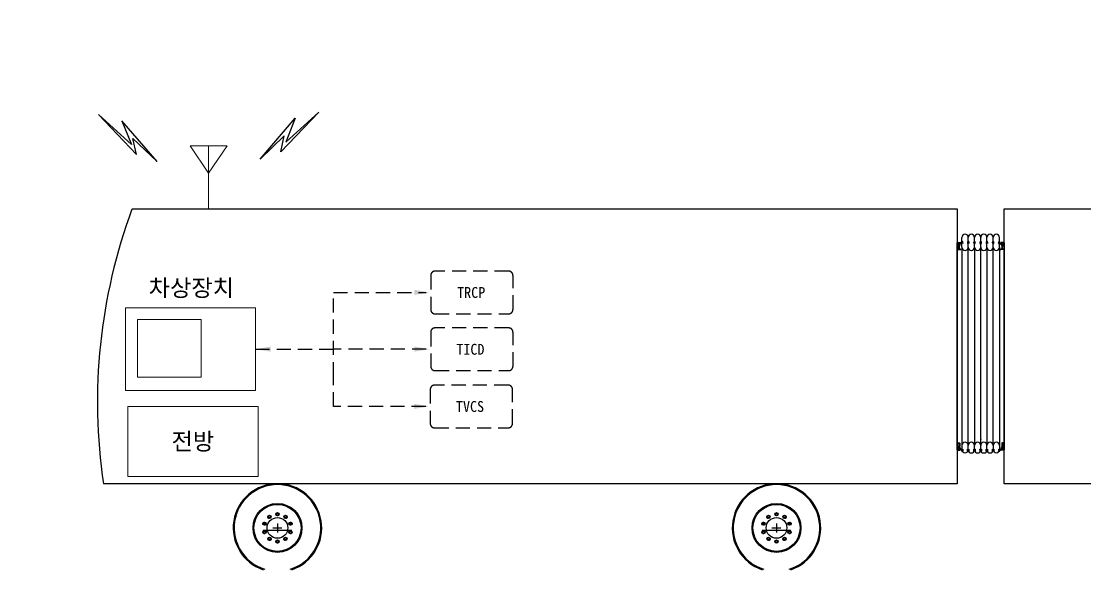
# Model space of a CAD drawing. Header units: millimetres. Extents: x 6936 to 151718, y -102387 to -11312.
# Drawn here: x 48929 to 86482, y -102387 to -82997 of the extents above; entities that cross this region are included whole.
import ezdxf
from ezdxf.enums import TextEntityAlignment as Align

# ---------------------------------------------------------------- set-up
doc = ezdxf.new("R2010")
doc.units = ezdxf.units.MM
doc.linetypes.add('DASHED', pattern=[0.75, 0.5, -0.25])
for name, color, linetype in [('TN-LINE', 7, 'Continuous'), ('TN-SYMB', 5, 'Continuous'), ('TN-TEXT', 3, 'Continuous')]:
    doc.layers.add(name, color=color, linetype=linetype)
doc.layers.add('TN-LINE1', color=1, linetype='Continuous', lineweight=9)
doc.styles.add('STYLE1', font='GulimChe.ttf')

msp = doc.modelspace()

# ---------------------------------------------------------------- hatches: boundary and pattern name
at = {"layer": 'TN-SYMB'}
h = msp.add_hatch(dxfattribs=at)
h.set_pattern_fill('ANSI31', color=256, scale=1.662483, angle=-90, style=0)
h.set_pattern_definition([(45, (80472.6714, -94885.8875), (3.732382, -3.732382), [])])
h.paths.add_polyline_path([(82021, -90839), (82021, -90836, -0.414214), (82022, -90834), (82029, -90834, -0.414214), (82031, -90836), (82031, -90849, 0.317837), (82024, -90859), (82024, -90860, 0.113237), (82026, -90867, -0.113299), (82029, -90882), (82001, -90882, 0.414214), (81991, -90872), (81991, -90846, -0.210018), (81992, -90844), (82003, -90834), (82008, -90834), (82003, -90838, 0.683709), (82003, -90840), (82020, -90840, 0.414214)])
h.paths.add_polyline_path([(82016, -90866), (82016, -90856, 1), (82006, -90856), (82006, -90866, 1)], flags=16)
h.paths.add_polyline_path([(82031, -90882), (82031, -90927, -0.414214), (82029, -90929), (82022, -90929, -0.414214), (82021, -90927), (82021, -90924, 0.414214), (82020, -90923), (82003, -90923, 0.683926), (82003, -90925), (82008, -90930), (82003, -90930), (81992, -90920, -0.210173), (81991, -90917), (81991, -90892, 0.414214), (82001, -90882)])
h.paths.add_polyline_path([(82006, -90898), (82006, -90908, 1), (82016, -90908), (82016, -90898, 1)], flags=16)
h.paths.add_polyline_path([(82031, -90849), (82031, -90882), (82029, -90882, 0.113299), (82026, -90867, -0.113237), (82024, -90860), (82024, -90859, -0.317837)])
h.paths.add_polyline_path([(82009, -90833), (82008, -90834), (82003, -90834), (82006, -90831, -0.971698)])
h = msp.add_hatch(dxfattribs=at)
h.set_pattern_fill('ANSI31', color=256, scale=1.662483, angle=-90, style=0)
h.set_pattern_definition([(135, (85144.945, -94885.8875), (-3.732382, -3.732382), [])])
h.paths.add_polyline_path([(83597, -90839), (83597, -90836, 0.414214), (83595, -90834), (83589, -90834, 0.414214), (83587, -90836), (83587, -90849, -0.317837), (83594, -90859), (83594, -90860, -0.113237), (83592, -90867, 0.113299), (83589, -90882), (83617, -90882, -0.414214), (83627, -90872), (83627, -90846, 0.210018), (83626, -90844), (83614, -90834), (83609, -90834), (83615, -90838, -0.683709), (83614, -90840), (83598, -90840, -0.414214)])
h.paths.add_polyline_path([(83602, -90866), (83602, -90856, -1), (83612, -90856), (83612, -90866, -1)], flags=16)
h.paths.add_polyline_path([(83587, -90882), (83587, -90927, 0.414214), (83589, -90929), (83595, -90929, 0.414214), (83597, -90927), (83597, -90924, -0.414214), (83598, -90923), (83614, -90923, -0.683926), (83615, -90925), (83609, -90930), (83614, -90930), (83626, -90920, 0.210173), (83627, -90917), (83627, -90892, -0.414214), (83617, -90882)])
h.paths.add_polyline_path([(83612, -90898), (83612, -90908, -1), (83602, -90908), (83602, -90898, -1)], flags=16)
h.paths.add_polyline_path([(83587, -90849), (83587, -90882), (83589, -90882, -0.113299), (83592, -90867, 0.113237), (83594, -90860), (83594, -90859, 0.317837)])
h.paths.add_polyline_path([(83609, -90833), (83609, -90834), (83614, -90834), (83611, -90831, 0.971698)])
h = msp.add_hatch(dxfattribs=at)
h.set_pattern_fill('ANSI31', color=256, scale=1.662483, angle=-90, style=0)
h.set_pattern_definition([(315, (80472.7605, -94092.83), (3.732382, 3.732382), [])])
h.paths.add_polyline_path([(82021, -98140), (82021, -98143, 0.414214), (82023, -98144), (82029, -98144, 0.414214), (82031, -98143), (82031, -98130, -0.317837), (82024, -98120), (82024, -98119, -0.113237), (82026, -98111, 0.113299), (82029, -98097), (82001, -98097, -0.414214), (81991, -98107), (81991, -98132, 0.210018), (81992, -98135), (82003, -98145), (82008, -98145), (82003, -98140, -0.683709), (82004, -98139), (82020, -98139, -0.414214)])
h.paths.add_polyline_path([(82016, -98113), (82016, -98123, -1), (82006, -98123), (82006, -98113, -1)], flags=16)
h.paths.add_polyline_path([(82031, -98097), (82031, -98051, 0.414214), (82029, -98050), (82023, -98050, 0.414214), (82021, -98051), (82021, -98054, -0.414214), (82020, -98055), (82004, -98055, -0.683926), (82003, -98054), (82008, -98049), (82003, -98049), (81992, -98059, 0.210173), (81991, -98062), (81991, -98087, -0.414214), (82001, -98097)])
h.paths.add_polyline_path([(82006, -98081), (82006, -98071, -1), (82016, -98071), (82016, -98081, -1)], flags=16)
h.paths.add_polyline_path([(82031, -98130), (82031, -98097), (82029, -98097, -0.113299), (82026, -98111, 0.113237), (82024, -98119), (82024, -98120, 0.317837)])
h.paths.add_polyline_path([(82009, -98146), (82008, -98145), (82003, -98145), (82006, -98148, 0.971698)])
h = msp.add_hatch(dxfattribs=at)
h.set_pattern_fill('ANSI31', color=256, scale=1.662483, angle=-90, style=0)
h.set_pattern_definition([(225, (85144.945, -94092.83), (-3.732382, 3.732382), [])])
h.paths.add_polyline_path([(83597, -98140), (83597, -98143, -0.414214), (83595, -98144), (83589, -98144, -0.414214), (83587, -98143), (83587, -98130, 0.317837), (83594, -98120), (83594, -98119, 0.113237), (83592, -98111, -0.113299), (83589, -98097), (83617, -98097, 0.414214), (83627, -98107), (83627, -98132, -0.210018), (83626, -98135), (83614, -98145), (83609, -98145), (83615, -98140, 0.683709), (83614, -98139), (83598, -98139, 0.414214)])
h.paths.add_polyline_path([(83602, -98113), (83602, -98123, 1), (83612, -98123), (83612, -98113, 1)], flags=16)
h.paths.add_polyline_path([(83587, -98097), (83587, -98051, -0.414214), (83589, -98050), (83595, -98050, -0.414214), (83597, -98051), (83597, -98054, 0.414214), (83598, -98055), (83614, -98055, 0.683926), (83615, -98054), (83609, -98049), (83614, -98049), (83626, -98059, -0.210173), (83627, -98062), (83627, -98087, 0.414214), (83617, -98097)])
h.paths.add_polyline_path([(83612, -98081), (83612, -98071, 1), (83602, -98071), (83602, -98081, 1)], flags=16)
h.paths.add_polyline_path([(83587, -98130), (83587, -98097), (83589, -98097, 0.113299), (83592, -98111, -0.113237), (83594, -98119), (83594, -98120, -0.317837)])
h.paths.add_polyline_path([(83609, -98146), (83609, -98145), (83614, -98145), (83611, -98148, -0.971698)])

# ---------------------------------------------------------------- linework, layer by layer
at = {"layer": 'TN-LINE', "const_width": 1}
msp.add_lwpolyline([(151686, -90523), (151686, -90523), (151686, -102370), (13954, -102370), (13954, -71225), (151686, -71225)], close=True, dxfattribs=at)
at = {"layer": 'TN-LINE', "linetype": 'DASHED', "ltscale": 1000}
for points in [[(66140, -91831), (63539, -91831, 0.414214), (63386, -91985), (63386, -93185, 0.414214), (63539, -93339), (66140, -93339, 0.414214), (66293, -93185), (66293, -91985, 0.414214)], [(66140, -93839), (63539, -93839, 0.414214), (63386, -93992), (63386, -95193, 0.414214), (63539, -95346), (66140, -95346, 0.414214), (66293, -95193), (66293, -93992, 0.414214)], [(66124, -95861), (63524, -95861, 0.414214), (63370, -96015), (63370, -97215, 0.414214), (63524, -97369), (66124, -97369, 0.414214), (66278, -97215), (66278, -96015, 0.414214)]]:
    msp.add_lwpolyline(points, format="xyb", close=True, dxfattribs=at)
for points in [[(59953, -95544), (59953, -92581), (63229, -92581)], [(57199, -94588), (59953, -94588)], [(63229, -94588), (59953, -94588)], [(63213, -96610), (59953, -96610), (59953, -95544)]]:
    msp.add_lwpolyline(points, dxfattribs=at)
for points in [[(62809, -92671), (63349, -92581), (62809, -92491)], [(57739, -94678), (57199, -94588), (57739, -94498)], [(62809, -94678), (63349, -94588), (62809, -94498)], [(62793, -96700), (63333, -96610), (62793, -96520)]]:
    msp.add_solid(points, dxfattribs=at)
at = {"layer": 'TN-LINE1'}
for p, q in [((55545, -87407), (54895, -87407)), ((54895, -87407), (55545, -88366)), ((55545, -89634), (55545, -87407)), ((55545, -87407), (56194, -87407)), ((56194, -87407), (55545, -88366))]:
    msp.add_line(p, q, dxfattribs=at)
for points in [[(57199, -93126), (52604, -93126), (52604, -96050), (57199, -96050)], [(53035, -93537), (55287, -93537), (55287, -95578), (53035, -95578)], [(57294, -96616), (52694, -96616), (52694, -99086), (57294, -99086)]]:
    msp.add_lwpolyline(points, close=True, dxfattribs=at)
at = {"layer": 'TN-SYMB'}
for p, q in [((52820, -87359), (51654, -86299)), ((51654, -86299), (53000, -87704)), ((59436, -86209), (58090, -87614)), ((58270, -87269), (59436, -86209)), ((53723, -87960), (52484, -86517)), ((52484, -86517), (52820, -87359)), ((57366, -87870), (58606, -86427)), ((58606, -86427), (58270, -87269)), ((58217, -87048), (57366, -87870)), ((58090, -87614), (58217, -87048)), ((53000, -87704), (52872, -87138)), ((52872, -87138), (53723, -87960)), ((83640, -89634), (112779, -89634)), ((83640, -99344), (83640, -89634)), ((81978, -98145), (81978, -90834)), ((81991, -90820), (82081, -90820)), ((81991, -90920), (81991, -90844)), ((81991, -90872), (81991, -90846)), ((81991, -90914), (81991, -90849)), ((81991, -90892), (81991, -90872)), ((81992, -90844), (82006, -90831)), ((82028, -90834), (82001, -90834)), ((82001, -90834), (82077, -90834)), ((82001, -90834), (82081, -90834)), ((82003, -90838), (82009, -90833)), ((82020, -90840), (82003, -90840)), ((82017, -90861), (82005, -90861)), ((82006, -90866), (82006, -90856)), ((82011, -90873), (82011, -90849)), ((82011, -90863), (82011, -90850)), ((82016, -90866), (82016, -90856)), ((82021, -90839), (82021, -90836)), ((82021, -90860), (82021, -90859)), ((82029, -90834), (82022, -90834)), ((82031, -90927), (82031, -90836)), ((82061, -90849), (82031, -90849)), ((82033, -90870), (82033, -90894)), ((82067, -90860), (82043, -90860)), ((82066, -90849), (82052, -90849)), ((82054, -90844), (82054, -90925)), ((82091, -90838), (82073, -90847)), ((82077, -90870), (82077, -90894)), ((82084, -90860), (82084, -90858)), ((82084, -90881), (82084, -90860)), ((82084, -90862), (82087, -90862)), ((82084, -90862), (82087, -90862)), ((82095, -90851), (82086, -90855)), ((82087, -90901), (82087, -90862)), ((82087, -90901), (82087, -90862)), ((82113, -90836), (82098, -90836)), ((82126, -90836), (82100, -90836)), ((82135, -90850), (82100, -90850)), ((82134, -90828), (82134, -90799)), ((82140, -90810), (82140, -90802)), ((82140, -90818), (82145, -90816)), ((82140, -90818), (82145, -90816)), ((82145, -90820), (82140, -90818)), ((82145, -90820), (82140, -90818)), ((82140, -90824), (82145, -90822)), ((82140, -90824), (82145, -90822)), ((82145, -90827), (82140, -90824)), ((82145, -90827), (82140, -90824)), ((82140, -90831), (82145, -90829)), ((82140, -90831), (82145, -90829)), ((82145, -90834), (82140, -90831)), ((82145, -90834), (82140, -90831)), ((82140, -90838), (82145, -90835)), ((82140, -90838), (82145, -90835)), ((82140, -90838), (82140, -90843)), ((82144, -90985), (82144, -90639)), ((82150, -90782), (82156, -90782)), ((82152, -90792), (82150, -90792)), ((82152, -90792), (82154, -90790)), ((82152, -90792), (82154, -90790)), ((82154, -90790), (82155, -90792)), ((82154, -90790), (82155, -90792)), ((82156, -90792), (82155, -90792)), ((82165, -90818), (82170, -90819)), ((82165, -90818), (82170, -90819)), ((82170, -90819), (82165, -90822)), ((82170, -90819), (82165, -90822)), ((82168, -90810), (82166, -90800)), ((82166, -90823), (82171, -90825)), ((82166, -90823), (82171, -90825)), ((82171, -90825), (82166, -90828)), ((82171, -90825), (82166, -90828)), ((82167, -90830), (82171, -90832)), ((82167, -90830), (82171, -90832)), ((82171, -90832), (82167, -90835)), ((82171, -90832), (82167, -90835)), ((82167, -90836), (82172, -90838)), ((82167, -90836), (82172, -90838)), ((82172, -90838), (82174, -90847)), ((82180, -90847), (82173, -90796)), ((82174, -90847), (82174, -90848)), ((82370, -90985), (82370, -90639)), ((82589, -90988), (82589, -90636)), ((82809, -90988), (82809, -90636)), ((83028, -90988), (83028, -90636)), ((83248, -90985), (83248, -90639)), ((83437, -90847), (83445, -90796)), ((83445, -90838), (83444, -90847)), ((83444, -90847), (83444, -90848)), ((83450, -90836), (83445, -90838)), ((83450, -90836), (83445, -90838)), ((83451, -90830), (83446, -90832)), ((83451, -90830), (83446, -90832)), ((83446, -90832), (83450, -90835)), ((83446, -90832), (83450, -90835)), ((83452, -90823), (83447, -90825)), ((83452, -90823), (83447, -90825)), ((83447, -90825), (83451, -90828)), ((83447, -90825), (83451, -90828)), ((83453, -90818), (83448, -90819)), ((83453, -90818), (83448, -90819)), ((83448, -90819), (83452, -90822)), ((83448, -90819), (83452, -90822)), ((83449, -90810), (83452, -90800)), ((83467, -90782), (83461, -90782)), ((83464, -90790), (83462, -90792)), ((83464, -90790), (83462, -90792)), ((83462, -90792), (83462, -90792)), ((83465, -90792), (83464, -90790)), ((83465, -90792), (83464, -90790)), ((83465, -90792), (83467, -90792)), ((83477, -90818), (83473, -90816)), ((83477, -90818), (83473, -90816)), ((83473, -90820), (83477, -90818)), ((83473, -90820), (83477, -90818)), ((83477, -90824), (83473, -90822)), ((83477, -90824), (83473, -90822)), ((83473, -90827), (83477, -90824)), ((83473, -90827), (83477, -90824)), ((83477, -90831), (83473, -90829)), ((83477, -90831), (83473, -90829)), ((83473, -90834), (83477, -90831)), ((83473, -90834), (83477, -90831)), ((83477, -90838), (83473, -90835)), ((83477, -90838), (83473, -90835)), ((83474, -90985), (83474, -90639)), ((83477, -90810), (83477, -90802)), ((83477, -90838), (83477, -90843)), ((83483, -90850), (83518, -90850)), ((83484, -90828), (83484, -90799)), ((83492, -90836), (83517, -90836)), ((83505, -90836), (83520, -90836)), ((83522, -90851), (83532, -90855)), ((83527, -90838), (83544, -90847)), ((83530, -90901), (83530, -90862)), ((83530, -90901), (83530, -90862)), ((83530, -90901), (83530, -90862)), ((83534, -90862), (83530, -90862)), ((83534, -90862), (83530, -90862)), ((83534, -90860), (83534, -90858)), ((83534, -90881), (83534, -90860)), ((83627, -90820), (83537, -90820)), ((83617, -90834), (83537, -90834)), ((83617, -90834), (83541, -90834)), ((83541, -90870), (83541, -90894)), ((83551, -90860), (83575, -90860)), ((83552, -90849), (83566, -90849)), ((83557, -90849), (83587, -90849)), ((83564, -90844), (83564, -90925)), ((83585, -90870), (83585, -90894)), ((83587, -90927), (83587, -90836)), ((83589, -90834), (83595, -90834)), ((83590, -90834), (83617, -90834)), ((83597, -90839), (83597, -90836)), ((83597, -90860), (83597, -90859)), ((83598, -90840), (83614, -90840)), ((83600, -90861), (83613, -90861)), ((83602, -90866), (83602, -90856)), ((83607, -90873), (83607, -90849)), ((83607, -90863), (83607, -90850)), ((83615, -90838), (83609, -90833)), ((83626, -90844), (83611, -90831)), ((83612, -90866), (83612, -90856)), ((83627, -90920), (83627, -90844)), ((83627, -90872), (83627, -90846)), ((83627, -90914), (83627, -90849)), ((83627, -90892), (83627, -90872)), ((83640, -90834), (83640, -98145)), ((81978, -91748), (81978, -91061)), ((81984, -91053), (82022, -91053)), ((81984, -91066), (82056, -91066)), ((81984, -91066), (82098, -91066)), ((82094, -90882), (81985, -90882)), ((81988, -90946), (82022, -90946)), ((81991, -90917), (81991, -90892)), ((82006, -90933), (81992, -90920)), ((82001, -90930), (82052, -90930)), ((82020, -90923), (82003, -90923)), ((82009, -90930), (82003, -90925)), ((82017, -90903), (82004, -90903)), ((82006, -90908), (82006, -90898)), ((82011, -90916), (82011, -90890)), ((82016, -90908), (82016, -90898)), ((82021, -90904), (82021, -90905)), ((82021, -90924), (82021, -90927)), ((82029, -90929), (82022, -90929)), ((82050, -90915), (82031, -90915)), ((82036, -91040), (82036, -90959)), ((82067, -90904), (82043, -90904)), ((82052, -90911), (82074, -90911)), ((82052, -90911), (82074, -90911)), ((82052, -90913), (82052, -90911)), ((82052, -90913), (82052, -90911)), ((82055, -90914), (82055, -90911)), ((82055, -90913), (82055, -90911)), ((82055, -90913), (82055, -90911)), ((82055, -90914), (82055, -90911)), ((82055, -90914), (82074, -90914)), ((82055, -90914), (82074, -90914)), ((82056, -91043), (82056, -90950)), ((82056, -90950), (82062, -90950)), ((82066, -90943), (82066, -90947)), ((82066, -91053), (82098, -91053)), ((82083, -90882), (82084, -90881)), ((82083, -90882), (82084, -90881)), ((82084, -90883), (82083, -90882)), ((82084, -90883), (82083, -90882)), ((82084, -90901), (82084, -90883)), ((82084, -90901), (82084, -90883)), ((82144, -90985), (82144, -92300)), ((82370, -92300), (82370, -90988)), ((82589, -90988), (82589, -92300)), ((82809, -92300), (82809, -90988)), ((83028, -90988), (83028, -92300)), ((83248, -92300), (83248, -90988)), ((83474, -90985), (83474, -92300)), ((83552, -91053), (83519, -91053)), ((83633, -91066), (83519, -91066)), ((83520, -90882), (83642, -90882)), ((83535, -90882), (83534, -90881)), ((83535, -90882), (83534, -90881)), ((83534, -90883), (83535, -90882)), ((83534, -90883), (83535, -90882)), ((83534, -90901), (83534, -90883)), ((83534, -90901), (83534, -90883)), ((83566, -90911), (83544, -90911)), ((83566, -90911), (83544, -90911)), ((83563, -90914), (83544, -90914)), ((83563, -90914), (83544, -90914)), ((83551, -90904), (83575, -90904)), ((83552, -90943), (83552, -90947)), ((83562, -90950), (83555, -90950)), ((83562, -91043), (83562, -90950)), ((83563, -90914), (83563, -90911)), ((83563, -90913), (83563, -90911)), ((83563, -90913), (83563, -90911)), ((83563, -90914), (83563, -90911)), ((83617, -90930), (83565, -90930)), ((83566, -90913), (83566, -90911)), ((83566, -90913), (83566, -90911)), ((83568, -90915), (83587, -90915)), ((83633, -91066), (83572, -91066)), ((83582, -91040), (83582, -90959)), ((83589, -90929), (83595, -90929)), ((83630, -90946), (83595, -90946)), ((83633, -91053), (83595, -91053)), ((83597, -90904), (83597, -90905)), ((83597, -90924), (83597, -90927)), ((83598, -90923), (83614, -90923)), ((83600, -90903), (83613, -90903)), ((83602, -90908), (83602, -90898)), ((83607, -90916), (83607, -90890)), ((83609, -90930), (83615, -90925)), ((83611, -90933), (83626, -90920)), ((83612, -90908), (83612, -90898)), ((83627, -90917), (83627, -90892)), ((83640, -91748), (83640, -91061)), ((82144, -92300), (82144, -97994)), ((82370, -97994), (82370, -92300)), ((82589, -92300), (82589, -97991)), ((82809, -97991), (82809, -92300)), ((83028, -92300), (83028, -97991)), ((83248, -97994), (83248, -92300)), ((83474, -92300), (83474, -97994)), ((81978, -97778), (81978, -97791)), ((81983, -97902), (82056, -97902)), ((81983, -97902), (81983, -97913)), ((81983, -97902), (81983, -97913)), ((81984, -97902), (82056, -97902)), ((81984, -97912), (82056, -97912)), ((81984, -97926), (82022, -97926)), ((82036, -97939), (82036, -98019)), ((82056, -97912), (82056, -98029)), ((82066, -97912), (82066, -98019)), ((82144, -97994), (82144, -98143)), ((82370, -98143), (82370, -97994)), ((82589, -98147), (82589, -97991)), ((82809, -97778), (82809, -97791)), ((82809, -98147), (82809, -97991)), ((83028, -98147), (83028, -97991)), ((83248, -97994), (83248, -98147)), ((83474, -97994), (83474, -98143)), ((83552, -97922), (83552, -98019)), ((83562, -97922), (83562, -98029)), ((83635, -97902), (83572, -97902)), ((83633, -97912), (83572, -97912)), ((83582, -97939), (83582, -98019)), ((83633, -97926), (83595, -97926)), ((83635, -97902), (83635, -97913)), ((82098, -98097), (81972, -98097)), ((81988, -98033), (82022, -98033)), ((81991, -98059), (81991, -98135)), ((81991, -98062), (81991, -98087)), ((81991, -98064), (81991, -98129)), ((81991, -98087), (81991, -98107)), ((81991, -98107), (81991, -98132)), ((81991, -98158), (82081, -98158)), ((82006, -98046), (81992, -98059)), ((81992, -98135), (82006, -98148)), ((82028, -98145), (81999, -98145)), ((81999, -98145), (82077, -98145)), ((82001, -98049), (82052, -98049)), ((82001, -98145), (82081, -98145)), ((82009, -98048), (82003, -98054)), ((82003, -98140), (82009, -98146)), ((82020, -98055), (82004, -98055)), ((82017, -98076), (82004, -98076)), ((82020, -98139), (82004, -98139)), ((82017, -98118), (82005, -98118)), ((82006, -98071), (82006, -98081)), ((82006, -98113), (82006, -98123)), ((82011, -98063), (82011, -98089)), ((82011, -98106), (82011, -98130)), ((82011, -98116), (82011, -98129)), ((82094, -98097), (82013, -98097)), ((82016, -98071), (82016, -98081)), ((82016, -98113), (82016, -98123)), ((82021, -98054), (82021, -98051)), ((82021, -98075), (82021, -98074)), ((82021, -98119), (82021, -98120)), ((82021, -98140), (82021, -98143)), ((82029, -98050), (82023, -98050)), ((82029, -98144), (82023, -98144)), ((82031, -98051), (82031, -98143)), ((82050, -98064), (82031, -98064)), ((82061, -98130), (82031, -98130)), ((82033, -98109), (82033, -98085)), ((82067, -98075), (82043, -98075)), ((82067, -98119), (82043, -98119)), ((82052, -98065), (82052, -98068)), ((82052, -98065), (82052, -98068)), ((82052, -98068), (82074, -98068)), ((82052, -98068), (82074, -98068)), ((82066, -98130), (82052, -98130)), ((82054, -98135), (82054, -98054)), ((82055, -98065), (82055, -98068)), ((82055, -98065), (82055, -98068)), ((82055, -98065), (82055, -98068)), ((82055, -98065), (82055, -98068)), ((82055, -98065), (82074, -98065)), ((82055, -98065), (82074, -98065)), ((82056, -98019), (82066, -98019)), ((82056, -98019), (82066, -98019)), ((82056, -98029), (82062, -98029)), ((82066, -98035), (82066, -98032)), ((82091, -98141), (82073, -98132)), ((82077, -98109), (82077, -98085)), ((82084, -98096), (82083, -98097)), ((82084, -98096), (82083, -98097)), ((82083, -98097), (82084, -98098)), ((82083, -98097), (82084, -98098)), ((82084, -98078), (82084, -98096)), ((82084, -98078), (82084, -98096)), ((82084, -98098), (82084, -98119)), ((82084, -98117), (82087, -98117)), ((82084, -98117), (82087, -98117)), ((82084, -98119), (82084, -98120)), ((82095, -98128), (82086, -98123)), ((82087, -98078), (82087, -98117)), ((82087, -98078), (82087, -98117)), ((82113, -98142), (82098, -98142)), ((82135, -98129), (82100, -98129)), ((82126, -98142), (82100, -98142)), ((82134, -98151), (82134, -98180)), ((82140, -98141), (82140, -98136)), ((82140, -98141), (82145, -98144)), ((82140, -98141), (82145, -98144)), ((82145, -98145), (82140, -98148)), ((82145, -98145), (82140, -98148)), ((82140, -98148), (82145, -98150)), ((82140, -98148), (82145, -98150)), ((82145, -98152), (82140, -98154)), ((82145, -98152), (82140, -98154)), ((82140, -98154), (82145, -98157)), ((82140, -98154), (82145, -98157)), ((82145, -98158), (82140, -98161)), ((82145, -98158), (82140, -98161)), ((82140, -98161), (82145, -98163)), ((82140, -98161), (82145, -98163)), ((82140, -98169), (82140, -98177)), ((82152, -98187), (82150, -98187)), ((82150, -98197), (82156, -98197)), ((82152, -98187), (82154, -98188)), ((82152, -98187), (82154, -98188)), ((82154, -98188), (82155, -98187)), ((82154, -98188), (82155, -98187)), ((82156, -98187), (82155, -98187)), ((82170, -98160), (82165, -98157)), ((82170, -98160), (82165, -98157)), ((82165, -98161), (82170, -98160)), ((82165, -98161), (82170, -98160)), ((82171, -98154), (82166, -98150)), ((82171, -98154), (82166, -98150)), ((82166, -98155), (82171, -98154)), ((82166, -98155), (82171, -98154)), ((82168, -98168), (82166, -98179)), ((82167, -98142), (82172, -98140)), ((82167, -98142), (82172, -98140)), ((82171, -98147), (82167, -98144)), ((82171, -98147), (82167, -98144)), ((82167, -98149), (82171, -98147)), ((82167, -98149), (82171, -98147)), ((82172, -98140), (82174, -98132)), ((82180, -98131), (82173, -98182)), ((82174, -98132), (82174, -98130)), ((83437, -98131), (83445, -98182)), ((83444, -98132), (83444, -98130)), ((83445, -98140), (83444, -98132)), ((83450, -98142), (83445, -98140)), ((83450, -98142), (83445, -98140)), ((83446, -98147), (83450, -98144)), ((83446, -98147), (83450, -98144)), ((83451, -98149), (83446, -98147)), ((83451, -98149), (83446, -98147)), ((83447, -98154), (83451, -98150)), ((83447, -98154), (83451, -98150)), ((83452, -98155), (83447, -98154)), ((83452, -98155), (83447, -98154)), ((83448, -98160), (83452, -98157)), ((83448, -98160), (83452, -98157)), ((83453, -98161), (83448, -98160)), ((83453, -98161), (83448, -98160)), ((83449, -98168), (83452, -98179)), ((83467, -98197), (83461, -98197)), ((83462, -98187), (83462, -98187)), ((83464, -98188), (83462, -98187)), ((83464, -98188), (83462, -98187)), ((83465, -98187), (83464, -98188)), ((83465, -98187), (83464, -98188)), ((83465, -98187), (83467, -98187)), ((83477, -98141), (83473, -98144)), ((83477, -98141), (83473, -98144)), ((83473, -98145), (83477, -98148)), ((83473, -98145), (83477, -98148)), ((83477, -98148), (83473, -98150)), ((83477, -98148), (83473, -98150)), ((83473, -98152), (83477, -98154)), ((83473, -98152), (83477, -98154)), ((83477, -98154), (83473, -98157)), ((83477, -98154), (83473, -98157)), ((83473, -98158), (83477, -98161)), ((83473, -98158), (83477, -98161)), ((83477, -98161), (83473, -98163)), ((83477, -98161), (83473, -98163)), ((83477, -98141), (83477, -98136)), ((83477, -98169), (83477, -98177)), ((83483, -98129), (83518, -98129)), ((83484, -98151), (83484, -98180)), ((83492, -98142), (83517, -98142)), ((83505, -98142), (83520, -98142)), ((83522, -98128), (83532, -98123)), ((83524, -98097), (83643, -98097)), ((83527, -98141), (83544, -98132)), ((83530, -98078), (83530, -98117)), ((83530, -98078), (83530, -98117)), ((83534, -98117), (83530, -98117)), ((83534, -98117), (83530, -98117)), ((83534, -98078), (83534, -98096)), ((83534, -98078), (83534, -98096)), ((83534, -98096), (83535, -98097)), ((83534, -98096), (83535, -98097)), ((83535, -98097), (83534, -98098)), ((83535, -98097), (83534, -98098)), ((83534, -98098), (83534, -98119)), ((83534, -98119), (83534, -98120)), ((83617, -98145), (83537, -98145)), ((83627, -98158), (83537, -98158)), ((83541, -98109), (83541, -98085)), ((83619, -98145), (83541, -98145)), ((83563, -98065), (83544, -98065)), ((83563, -98065), (83544, -98065)), ((83566, -98068), (83544, -98068)), ((83566, -98068), (83544, -98068)), ((83551, -98075), (83575, -98075)), ((83551, -98119), (83575, -98119)), ((83562, -98019), (83552, -98019)), ((83552, -98035), (83552, -98032)), ((83552, -98130), (83566, -98130)), ((83562, -98029), (83555, -98029)), ((83557, -98130), (83587, -98130)), ((83563, -98065), (83563, -98068)), ((83563, -98065), (83563, -98068)), ((83563, -98065), (83563, -98068)), ((83563, -98065), (83563, -98068)), ((83564, -98135), (83564, -98054)), ((83617, -98049), (83565, -98049)), ((83566, -98065), (83566, -98068)), ((83566, -98065), (83566, -98068)), ((83568, -98064), (83587, -98064)), ((83585, -98109), (83585, -98085)), ((83587, -98051), (83587, -98143)), ((83589, -98050), (83595, -98050)), ((83589, -98144), (83595, -98144)), ((83590, -98145), (83619, -98145)), ((83630, -98033), (83595, -98033)), ((83597, -98054), (83597, -98051)), ((83597, -98075), (83597, -98074)), ((83597, -98119), (83597, -98120)), ((83597, -98140), (83597, -98143)), ((83598, -98055), (83614, -98055)), ((83598, -98139), (83614, -98139)), ((83600, -98076), (83613, -98076)), ((83600, -98118), (83613, -98118)), ((83602, -98071), (83602, -98081)), ((83602, -98113), (83602, -98123)), ((83607, -98063), (83607, -98089)), ((83607, -98106), (83607, -98130)), ((83607, -98116), (83607, -98129)), ((83609, -98048), (83615, -98054)), ((83615, -98140), (83609, -98146)), ((83611, -98046), (83626, -98059)), ((83626, -98135), (83611, -98148)), ((83612, -98071), (83612, -98081)), ((83612, -98113), (83612, -98123)), ((83627, -98059), (83627, -98135)), ((83627, -98062), (83627, -98087)), ((83627, -98064), (83627, -98129)), ((83627, -98107), (83627, -98132)), ((112779, -99344), (83640, -99344)), ((57635, -100523), (57659, -100470)), ((57669, -100570), (57635, -100523)), ((57659, -100470), (57716, -100464)), ((57726, -100564), (57669, -100570)), ((57716, -100464), (57750, -100511)), ((57750, -100511), (57726, -100564)), ((57926, -100396), (57976, -100367)), ((57926, -100454), (57926, -100396)), ((57976, -100483), (57926, -100454)), ((57976, -100367), (58026, -100396)), ((58026, -100454), (57976, -100483)), ((58026, -100396), (58026, -100454)), ((58202, -100511), (58236, -100464)), ((58225, -100564), (58202, -100511)), ((58283, -100570), (58225, -100564)), ((58236, -100464), (58293, -100470)), ((58317, -100523), (58283, -100570)), ((58293, -100470), (58317, -100523)), ((75258, -100523), (75281, -100470)), ((75291, -100570), (75258, -100523)), ((75281, -100470), (75338, -100464)), ((75349, -100564), (75291, -100570)), ((75338, -100464), (75372, -100511)), ((75372, -100511), (75349, -100564)), ((75548, -100396), (75598, -100367)), ((75548, -100454), (75548, -100396)), ((75598, -100483), (75548, -100454)), ((75598, -100367), (75648, -100396)), ((75648, -100454), (75598, -100483)), ((75648, -100396), (75648, -100454)), ((75824, -100511), (75858, -100464)), ((75848, -100564), (75824, -100511)), ((75905, -100570), (75848, -100564)), ((75858, -100464), (75915, -100470)), ((75939, -100523), (75905, -100570)), ((75915, -100470), (75939, -100523)), ((57463, -100740), (57505, -100702)), ((57475, -100797), (57463, -100740)), ((57463, -101074), (57475, -101018)), ((58479, -101002), (57473, -101002)), ((58479, -101002), (57473, -101002)), ((57529, -100814), (57475, -100797)), ((57475, -101018), (57529, -101000)), ((57505, -100702), (57560, -100720)), ((57572, -100776), (57529, -100814)), ((57529, -101000), (57572, -101038)), ((57530, -100985), (58422, -100985)), ((57530, -100985), (58422, -100985)), ((57560, -100720), (57572, -100776)), ((57812, -100907), (58134, -100907)), ((57812, -100907), (58134, -100907)), ((57812, -100907), (58134, -100907)), ((57973, -100749), (57973, -101066)), ((57973, -100749), (57973, -101066)), ((57973, -100749), (57973, -101066)), ((58380, -100776), (58392, -100720)), ((58422, -100814), (58380, -100776)), ((58380, -101038), (58422, -101000)), ((58392, -100720), (58446, -100702)), ((58477, -100797), (58422, -100814)), ((58422, -101000), (58477, -101018)), ((58446, -100702), (58489, -100740)), ((58489, -100740), (58477, -100797)), ((58477, -101018), (58489, -101074)), ((75085, -100740), (75128, -100702)), ((75097, -100797), (75085, -100740)), ((75085, -101074), (75097, -101018)), ((76101, -101002), (75095, -101002)), ((76101, -101002), (75095, -101002)), ((75152, -100814), (75097, -100797)), ((75097, -101018), (75152, -101000)), ((75128, -100702), (75182, -100720)), ((75194, -100776), (75152, -100814)), ((75152, -100985), (76044, -100985)), ((75152, -100985), (76044, -100985)), ((75152, -101000), (75194, -101038)), ((75182, -100720), (75194, -100776)), ((75434, -100907), (75756, -100907)), ((75434, -100907), (75756, -100907)), ((75434, -100907), (75756, -100907)), ((75595, -100749), (75595, -101066)), ((75595, -100749), (75595, -101066)), ((75595, -100749), (75595, -101066)), ((76002, -100776), (76014, -100720)), ((76045, -100814), (76002, -100776)), ((76002, -101038), (76045, -101000)), ((76014, -100720), (76069, -100702)), ((76099, -100797), (76045, -100814)), ((76045, -101000), (76099, -101018)), ((76069, -100702), (76111, -100740)), ((76111, -100740), (76099, -100797)), ((76099, -101018), (76111, -101074)), ((57505, -101112), (57463, -101074)), ((57560, -101095), (57505, -101112)), ((57572, -101038), (57560, -101095)), ((57635, -101291), (57669, -101245)), ((57659, -101344), (57635, -101291)), ((57716, -101350), (57659, -101344)), ((57669, -101245), (57726, -101251)), ((57750, -101303), (57716, -101350)), ((57726, -101251), (57750, -101303)), ((57926, -101360), (57976, -101332)), ((57926, -101418), (57926, -101360)), ((57976, -101332), (58026, -101360)), ((58026, -101360), (58026, -101418)), ((58202, -101303), (58225, -101251)), ((58236, -101350), (58202, -101303)), ((58225, -101251), (58283, -101245)), ((58293, -101344), (58236, -101350)), ((58283, -101245), (58317, -101291)), ((58317, -101291), (58293, -101344)), ((58392, -101095), (58380, -101038)), ((58446, -101112), (58392, -101095)), ((58489, -101074), (58446, -101112)), ((75128, -101112), (75085, -101074)), ((75182, -101095), (75128, -101112)), ((75194, -101038), (75182, -101095)), ((75258, -101291), (75291, -101245)), ((75281, -101344), (75258, -101291)), ((75338, -101350), (75281, -101344)), ((75291, -101245), (75349, -101251)), ((75372, -101303), (75338, -101350)), ((75349, -101251), (75372, -101303)), ((75548, -101360), (75598, -101332)), ((75548, -101418), (75548, -101360)), ((75598, -101332), (75648, -101360)), ((75648, -101360), (75648, -101418)), ((75824, -101303), (75848, -101251)), ((75858, -101350), (75824, -101303)), ((75848, -101251), (75905, -101245)), ((75915, -101344), (75858, -101350)), ((75905, -101245), (75939, -101291)), ((75939, -101291), (75915, -101344)), ((76014, -101095), (76002, -101038)), ((76069, -101112), (76014, -101095)), ((76111, -101074), (76069, -101112)), ((57976, -101447), (57926, -101418)), ((58026, -101418), (57976, -101447)), ((75598, -101447), (75548, -101418)), ((75648, -101418), (75598, -101447))]:
    msp.add_line(p, q, dxfattribs=at)
for points in [[(52839, -89634), (81978, -89634), (81978, -99344), (52839, -99344)], [(52839, -99344), (51829, -99344)]]:
    msp.add_lwpolyline(points, dxfattribs=at)
for points in [[(82372, -90792), (82376, -90792, -0.403817), (82388, -90803), (82389, -90835, -0.115908), (82387, -90836), (82385, -90837, 0.733519), (82385, -90839), (82391, -90840), (82386, -90842, 0.733811), (82386, -90844), (82391, -90845), (82386, -90847, 0.733811), (82386, -90849), (82391, -90850), (82387, -90851, 1.014614), (82395, -90850), (82393, -90801, 0.394667), (82373, -90782), (82370, -90782), (82367, -90782, 0.394667), (82347, -90801), (82345, -90850, 1.014614), (82353, -90851), (82348, -90850), (82354, -90849, 0.733811), (82354, -90847), (82349, -90845), (82354, -90844, 0.733811), (82354, -90842), (82349, -90840), (82354, -90839, 0.733519), (82354, -90837), (82353, -90836, -0.115908), (82351, -90835), (82352, -90803, -0.403817), (82364, -90792), (82368, -90792), (82370, -90790), (82372, -90792)], [(82591, -90792), (82595, -90792, -0.403817), (82607, -90803), (82609, -90835, -0.115908), (82607, -90836), (82605, -90837, 0.733519), (82605, -90839), (82610, -90840), (82605, -90842, 0.733811), (82605, -90844), (82611, -90845), (82605, -90847, 0.733811), (82605, -90849), (82611, -90850), (82606, -90851, 1.014614), (82615, -90850), (82613, -90801, 0.394667), (82593, -90782), (82589, -90782), (82586, -90782, 0.394667), (82566, -90801), (82564, -90850, 1.014614), (82572, -90851), (82568, -90850), (82573, -90849, 0.733811), (82573, -90847), (82568, -90845), (82574, -90844, 0.733811), (82574, -90842), (82568, -90840), (82574, -90839, 0.733519), (82574, -90837), (82572, -90836, -0.115908), (82570, -90835), (82572, -90803, -0.403817), (82583, -90792), (82588, -90792), (82589, -90790), (82591, -90792)], [(82810, -90792), (82815, -90792, -0.403817), (82827, -90803), (82828, -90835, -0.115908), (82826, -90836), (82824, -90837, 0.733519), (82824, -90839), (82830, -90840), (82825, -90842, 0.733811), (82825, -90844), (82830, -90845), (82825, -90847, 0.733811), (82825, -90849), (82830, -90850), (82826, -90851, 1.014614), (82834, -90850), (82832, -90801, 0.394667), (82812, -90782), (82809, -90782), (82805, -90782, 0.394667), (82786, -90801), (82783, -90850, 1.014614), (82792, -90851), (82787, -90850), (82793, -90849, 0.733811), (82793, -90847), (82788, -90845), (82793, -90844, 0.733811), (82793, -90842), (82788, -90840), (82793, -90839, 0.733519), (82793, -90837), (82792, -90836, -0.115908), (82790, -90835), (82791, -90803, -0.403817), (82803, -90792), (82807, -90792), (82809, -90790), (82810, -90792)], [(83030, -90792), (83034, -90792, -0.403817), (83046, -90803), (83047, -90835, -0.115908), (83045, -90836), (83044, -90837, 0.733519), (83044, -90839), (83049, -90840), (83044, -90842, 0.733811), (83044, -90844), (83050, -90845), (83044, -90847, 0.733811), (83044, -90849), (83050, -90850), (83045, -90851, 1.014614), (83054, -90850), (83051, -90801, 0.394667), (83032, -90782), (83028, -90782), (83025, -90782, 0.394667), (83005, -90801), (83003, -90850, 1.014614), (83011, -90851), (83007, -90850), (83012, -90849, 0.733811), (83012, -90847), (83007, -90845), (83013, -90844, 0.733811), (83013, -90842), (83007, -90840), (83013, -90839, 0.733519), (83013, -90837), (83011, -90836, -0.115908), (83009, -90835), (83010, -90803, -0.403817), (83022, -90792), (83027, -90792), (83028, -90790), (83030, -90792)], [(83249, -90792), (83254, -90792, -0.403817), (83266, -90803), (83267, -90835, -0.115908), (83265, -90836), (83263, -90837, 0.733519), (83263, -90839), (83269, -90840), (83263, -90842, 0.733811), (83263, -90844), (83269, -90845), (83264, -90847, 0.733811), (83264, -90849), (83269, -90850), (83265, -90851, 1.014614), (83273, -90850), (83271, -90801, 0.394667), (83251, -90782), (83248, -90782), (83244, -90782, 0.394667), (83224, -90801), (83222, -90850, 1.014614), (83231, -90851), (83226, -90850), (83232, -90849, 0.733811), (83232, -90847), (83226, -90845), (83232, -90844, 0.733811), (83232, -90842), (83227, -90840), (83232, -90839, 0.733519), (83232, -90837), (83230, -90836, -0.115908), (83229, -90835), (83230, -90803, -0.403817), (83242, -90792), (83246, -90792), (83248, -90790), (83249, -90792)], [(82372, -98187), (82376, -98187, 0.403817), (82388, -98176), (82389, -98143, 0.115908), (82387, -98142), (82385, -98142, -0.733519), (82385, -98140), (82391, -98138), (82386, -98137, -0.733811), (82386, -98135), (82391, -98133), (82386, -98132, -0.733811), (82386, -98130), (82391, -98129), (82387, -98127, -1.014614), (82395, -98128), (82393, -98178, -0.394667), (82373, -98197), (82370, -98197), (82367, -98197, -0.394667), (82347, -98178), (82345, -98128, -1.014614), (82353, -98127), (82348, -98129), (82354, -98130, -0.733811), (82354, -98132), (82349, -98133), (82354, -98135, -0.733811), (82354, -98137), (82349, -98138), (82354, -98140, -0.733519), (82354, -98142), (82353, -98142, 0.115908), (82351, -98143), (82352, -98176, 0.403817), (82364, -98187), (82368, -98187), (82370, -98188), (82372, -98187)], [(82591, -98187), (82595, -98187, 0.403817), (82607, -98176), (82609, -98143, 0.115908), (82607, -98142), (82605, -98142, -0.733519), (82605, -98140), (82610, -98138), (82605, -98137, -0.733811), (82605, -98135), (82611, -98133), (82605, -98132, -0.733811), (82605, -98130), (82611, -98129), (82606, -98127, -1.014614), (82615, -98128), (82613, -98178, -0.394667), (82593, -98197), (82589, -98197), (82586, -98197, -0.394667), (82566, -98178), (82564, -98128, -1.014614), (82572, -98127), (82568, -98129), (82573, -98130, -0.733811), (82573, -98132), (82568, -98133), (82574, -98135, -0.733811), (82574, -98137), (82568, -98138), (82574, -98140, -0.733519), (82574, -98142), (82572, -98142, 0.115908), (82570, -98143), (82572, -98176, 0.403817), (82583, -98187), (82588, -98187), (82589, -98188), (82591, -98187)], [(82810, -98187), (82815, -98187, 0.403817), (82827, -98176), (82828, -98143, 0.115908), (82826, -98142), (82824, -98142, -0.733519), (82824, -98140), (82830, -98138), (82825, -98137, -0.733811), (82825, -98135), (82830, -98133), (82825, -98132, -0.733811), (82825, -98130), (82830, -98129), (82826, -98127, -1.014614), (82834, -98128), (82832, -98178, -0.394667), (82812, -98197), (82809, -98197), (82805, -98197, -0.394667), (82786, -98178), (82783, -98128, -1.014614), (82792, -98127), (82787, -98129), (82793, -98130, -0.733811), (82793, -98132), (82788, -98133), (82793, -98135, -0.733811), (82793, -98137), (82788, -98138), (82793, -98140, -0.733519), (82793, -98142), (82792, -98142, 0.115908), (82790, -98143), (82791, -98176, 0.403817), (82803, -98187), (82807, -98187), (82809, -98188), (82810, -98187)], [(83030, -98187), (83034, -98187, 0.403817), (83046, -98176), (83047, -98143, 0.115908), (83045, -98142), (83044, -98142, -0.733519), (83044, -98140), (83049, -98138), (83044, -98137, -0.733811), (83044, -98135), (83050, -98133), (83044, -98132, -0.733811), (83044, -98130), (83050, -98129), (83045, -98127, -1.014614), (83054, -98128), (83051, -98178, -0.394667), (83032, -98197), (83028, -98197), (83025, -98197, -0.394667), (83005, -98178), (83003, -98128, -1.014614), (83011, -98127), (83007, -98129), (83012, -98130, -0.733811), (83012, -98132), (83007, -98133), (83013, -98135, -0.733811), (83013, -98137), (83007, -98138), (83013, -98140, -0.733519), (83013, -98142), (83011, -98142, 0.115908), (83009, -98143), (83010, -98176, 0.403817), (83022, -98187), (83027, -98187), (83028, -98188), (83030, -98187)], [(83249, -98187), (83254, -98187, 0.403817), (83266, -98176), (83267, -98143, 0.115908), (83265, -98142), (83263, -98142, -0.733519), (83263, -98140), (83269, -98138), (83263, -98137, -0.733811), (83263, -98135), (83269, -98133), (83264, -98132, -0.733811), (83264, -98130), (83269, -98129), (83265, -98127, -1.014614), (83273, -98128), (83271, -98178, -0.394667), (83251, -98197), (83248, -98197), (83244, -98197, -0.394667), (83224, -98178), (83222, -98128, -1.014614), (83231, -98127), (83226, -98129), (83232, -98130, -0.733811), (83232, -98132), (83226, -98133), (83232, -98135, -0.733811), (83232, -98137), (83227, -98138), (83232, -98140, -0.733519), (83232, -98142), (83230, -98142, 0.115908), (83229, -98143), (83230, -98176, 0.403817), (83242, -98187), (83246, -98187), (83248, -98188), (83249, -98187)]]:
    msp.add_lwpolyline(points, format="xyb", dxfattribs=at)
for centre, radius in [((57976, -100907), 864), ((57976, -100907), 831), ((75598, -100907), 864), ((75598, -100907), 831), ((57976, -100907), 366), ((57692, -100517), 57.6), ((57692, -100517), 49.9), ((57692, -100517), 33.2), ((57976, -100425), 57.6), ((57976, -100425), 49.9), ((57976, -100425), 33.2), ((58259, -100517), 57.6), ((58259, -100517), 49.9), ((58259, -100517), 33.2), ((75598, -100907), 366), ((75315, -100517), 57.6), ((75315, -100517), 49.9), ((75315, -100517), 33.2), ((75598, -100425), 57.6), ((75598, -100425), 49.9), ((75598, -100425), 33.2), ((75882, -100517), 57.6), ((75882, -100517), 49.9), ((75882, -100517), 33.2), ((57517, -100758), 57.6), ((57517, -101056), 57.6), ((57517, -100758), 49.9), ((57517, -101056), 49.9), ((57517, -100758), 33.2), ((58434, -100758), 57.6), ((58434, -101056), 57.6), ((58434, -100758), 49.9), ((58434, -101056), 49.9), ((58434, -100758), 33.2), ((75140, -100758), 57.6), ((75140, -101056), 57.6), ((75140, -100758), 49.9), ((75140, -101056), 49.9), ((75140, -100758), 33.2), ((76057, -100758), 57.6), ((76057, -101056), 57.6), ((76057, -100758), 49.9), ((76057, -101056), 49.9), ((76057, -100758), 33.2), ((57517, -101056), 33.2), ((57692, -101297), 57.6), ((57692, -101297), 49.9), ((57692, -101297), 33.2), ((57976, -101389), 57.6), ((57976, -101389), 49.9), ((57976, -101389), 33.2), ((58259, -101297), 57.6), ((58259, -101297), 49.9), ((58259, -101297), 33.2), ((58434, -101056), 33.2), ((75140, -101056), 33.2), ((75315, -101297), 57.6), ((75315, -101297), 49.9), ((75315, -101297), 33.2), ((75598, -101389), 57.6), ((75598, -101389), 49.9), ((75598, -101389), 33.2), ((75882, -101297), 57.6), ((75882, -101297), 49.9), ((75882, -101297), 33.2), ((76057, -101056), 33.2)]:
    msp.add_circle(centre, radius, dxfattribs=at)
for centre, radius, start, end in [((71358, -96468), 19740, 159.7457, 188.3788), ((81991, -90834), 13.3, 90, 180), ((82001, -90844), 9.97, 90, 180), ((81994, -90846), 3.32, 132.5569, 180), ((81991, -90882), 9.97, 270, 90), ((82003, -90839), 0.997, 132.5569, 270), ((82007, -90832), 1.66, 314.2017, 134.2017), ((82011, -90856), 4.99, 0, 180), ((82011, -90866), 4.99, 180, 0), ((82020, -90839), 0.997, 270, 0), ((82022, -90836), 1.66, 90, 180), ((82031, -90859), 9.97, 90, 180), ((82037, -90860), 16.6, 180, 205.8419), ((81993, -90882), 33.2, 334.1581, 25.8419), ((82029, -90836), 1.66, 0, 90), ((82043, -90870), 9.97, 90, 180), ((82066, -90832), 16.6, 270, 296.5651), ((82067, -90870), 9.97, 0, 90), ((82081, -90827), 6.65, 270, 90), ((82087, -90858), 3.32, 116.5651, 180), ((82098, -90853), 16.6, 90, 116.5651), ((82100, -90860), 9.97, 90, 116.5651), ((82100, -90860), 9.97, 90, 116.5651), ((82126, -90828), 8.31, 270, 0), ((82150, -90799), 16.6, 90, 180), ((82134, -90843), 6.65, 280.9011, 0), ((82150, -90802), 9.97, 90, 180), ((82145, -90810), 4.99, 180, 261.7868), ((82145, -90810), 4.99, 180, 261.7868), ((82257, -90639), 113, 0, 180), ((82145, -90815), 0.831, 291.0888, 81.7868), ((82145, -90815), 0.831, 291.0888, 81.7868), ((82145, -90821), 0.831, 299.6749, 60.3251), ((82145, -90821), 0.831, 299.6749, 60.3251), ((82145, -90828), 0.831, 299.6749, 60.3251), ((82145, -90828), 0.831, 299.6749, 60.3251), ((82145, -90834), 0.831, 299.6749, 60.3251), ((82145, -90834), 0.831, 299.6749, 60.3251), ((82156, -90799), 16.6, 8.309, 90), ((82156, -90802), 9.97, 14.6102, 90), ((82165, -90817), 0.831, 106.2132, 256.9112), ((82165, -90817), 0.831, 106.2132, 256.9112), ((82163, -90811), 4.99, 286.2132, 8), ((82163, -90811), 4.99, 286.2132, 8), ((82166, -90822), 0.831, 127.6749, 248.3251), ((82166, -90822), 0.831, 127.6749, 248.3251), ((82167, -90829), 0.831, 127.6749, 248.3251), ((82167, -90829), 0.831, 127.6749, 248.3251), ((82168, -90836), 0.831, 127.6749, 248.3251), ((82168, -90836), 0.831, 127.6749, 248.3251), ((82177, -90848), 3.32, 188, 8), ((82480, -90636), 110, 0, 180), ((82699, -90636), 110, 0, 180), ((82919, -90636), 110, 0, 180), ((83138, -90636), 110, 0, 180), ((83361, -90639), 113, 0, 180), ((83441, -90848), 3.32, 172, 352), ((83461, -90799), 16.6, 90, 171.691), ((83454, -90811), 4.99, 172, 253.7868), ((83454, -90811), 4.99, 172, 253.7868), ((83450, -90836), 0.831, 291.6749, 52.3251), ((83450, -90836), 0.831, 291.6749, 52.3251), ((83451, -90829), 0.831, 291.6749, 52.3251), ((83451, -90829), 0.831, 291.6749, 52.3251), ((83462, -90802), 9.97, 90, 165.3898), ((83452, -90822), 0.831, 291.6749, 52.3251), ((83452, -90822), 0.831, 291.6749, 52.3251), ((83452, -90817), 0.831, 283.0888, 73.7868), ((83452, -90817), 0.831, 283.0888, 73.7868), ((83467, -90799), 16.6, 0, 90), ((83467, -90802), 9.97, 0, 90), ((83473, -90815), 0.831, 98.2132, 248.9112), ((83473, -90815), 0.831, 98.2132, 248.9112), ((83473, -90821), 0.831, 119.6749, 240.3251), ((83473, -90821), 0.831, 119.6749, 240.3251), ((83473, -90828), 0.831, 119.6749, 240.3251), ((83473, -90828), 0.831, 119.6749, 240.3251), ((83473, -90834), 0.831, 119.6749, 240.3251), ((83473, -90834), 0.831, 119.6749, 240.3251), ((83472, -90810), 4.99, 278.2132, 0), ((83472, -90810), 4.99, 278.2132, 0), ((83484, -90843), 6.65, 180, 259.0989), ((83492, -90828), 8.31, 180, 270), ((83518, -90860), 9.97, 63.4349, 90), ((83518, -90860), 9.97, 63.4349, 90), ((83520, -90853), 16.6, 63.4349, 90), ((83537, -90827), 6.65, 90, 270), ((83530, -90858), 3.32, 0, 63.4349), ((83551, -90870), 9.97, 90, 180), ((83552, -90832), 16.6, 243.4349, 270), ((83575, -90870), 9.97, 0, 90), ((83589, -90836), 1.66, 90, 180), ((83587, -90859), 9.97, 0, 90), ((83625, -90882), 33.2, 154.1581, 205.8419), ((83595, -90836), 1.66, 0, 90), ((83580, -90860), 16.6, 334.1581, 0), ((83598, -90839), 0.997, 180, 270), ((83607, -90856), 4.99, 0, 180), ((83607, -90866), 4.99, 180, 0), ((83610, -90832), 1.66, 45.7983, 225.7983), ((83614, -90839), 0.997, 270, 47.4431), ((83617, -90844), 9.97, 0, 90), ((83627, -90882), 9.97, 90, 270), ((83623, -90846), 3.32, 0, 47.4431), ((83627, -90834), 13.3, 0, 90), ((81984, -91060), 6.65, 90, 270), ((81994, -90917), 3.32, 180, 227.477), ((82001, -90920), 9.97, 180, 270), ((82003, -90924), 0.997, 90, 227.477), ((82011, -90898), 4.99, 0, 180), ((82011, -90908), 4.99, 180, 0), ((82007, -90932), 1.66, 225.8303, 45.8303), ((82020, -90924), 0.997, 0, 90), ((82037, -90904), 16.6, 154.1581, 180), ((82031, -90905), 9.97, 180, 270), ((82022, -90927), 1.66, 180, 270), ((82022, -90959), 13.3, 0, 90), ((82022, -91040), 13.3, 270, 0), ((82029, -90927), 1.66, 270, 0), ((82043, -90894), 9.97, 180, 270), ((82050, -90913), 1.66, 270, 0), ((82052, -90943), 13.3, 0, 90), ((82066, -91043), 9.97, 180, 270), ((82062, -90947), 3.32, 270, 0), ((82067, -90894), 9.97, 270, 0), ((82074, -90901), 13.3, 270, 0), ((82074, -90901), 13.3, 270, 0), ((82074, -90901), 9.97, 270, 0), ((82074, -90901), 9.97, 270, 0), ((82097, -91060), 6.71, 262.0842, 97.9158), ((82257, -90985), 113, 180, 0), ((82480, -90988), 110, 180, 0), ((82699, -90988), 110, 180, 0), ((82919, -90988), 110, 180, 0), ((83138, -90988), 110, 180, 0), ((83361, -90985), 113, 180, 0), ((83520, -91060), 6.71, 82.0842, 277.9158), ((83544, -90901), 13.3, 180, 270), ((83544, -90901), 13.3, 180, 270), ((83544, -90901), 9.97, 180, 270), ((83544, -90901), 9.97, 180, 270), ((83551, -90894), 9.97, 180, 270), ((83565, -90943), 13.3, 90, 180), ((83555, -90947), 3.32, 180, 270), ((83552, -91043), 9.97, 270, 0), ((83568, -90913), 1.66, 180, 270), ((83575, -90894), 9.97, 270, 0), ((83595, -90959), 13.3, 90, 180), ((83595, -91040), 13.3, 180, 270), ((83587, -90905), 9.97, 270, 0), ((83589, -90927), 1.66, 180, 270), ((83580, -90904), 16.6, 0, 25.8419), ((83595, -90927), 1.66, 270, 0), ((83598, -90924), 0.997, 90, 180), ((83607, -90898), 4.99, 0, 180), ((83607, -90908), 4.99, 180, 0), ((83610, -90932), 1.66, 134.1697, 314.1697), ((83614, -90924), 0.997, 312.523, 90), ((83617, -90920), 9.97, 270, 0), ((83623, -90917), 3.32, 312.523, 0), ((83630, -90936), 9.97, 270, 0), ((83633, -91060), 6.65, 270, 90), ((81984, -97919), 6.65, 90, 270), ((82022, -97939), 13.3, 0, 90), ((82056, -97912), 9.97, 0, 90), ((82257, -97994), 113, 0, 180), ((82480, -97991), 110, 0, 180), ((82699, -97991), 110, 0, 180), ((82919, -97991), 110, 0, 180), ((83138, -97991), 110, 0, 180), ((83361, -97994), 113, 0, 180), ((83572, -97922), 19.9, 90, 180), ((83572, -97922), 9.97, 90, 180), ((83595, -97939), 13.3, 90, 180), ((83633, -97919), 6.65, 270, 90), ((81988, -98043), 9.97, 90, 180), ((81991, -98145), 13.3, 180, 270), ((82001, -98059), 9.97, 90, 180), ((81994, -98062), 3.32, 132.523, 180), ((81991, -98097), 9.97, 270, 90), ((81994, -98132), 3.32, 180, 227.4431), ((82001, -98135), 9.97, 180, 270), ((82004, -98054), 0.997, 132.523, 270), ((82004, -98140), 0.997, 90, 227.4431), ((82008, -98047), 1.66, 314.1697, 134.1697), ((82011, -98071), 4.99, 0, 180), ((82011, -98081), 4.99, 180, 0), ((82011, -98113), 4.99, 0, 180), ((82011, -98123), 4.99, 180, 0), ((82008, -98147), 1.66, 225.7983, 45.7983), ((82020, -98054), 0.997, 270, 0), ((82020, -98140), 0.997, 0, 90), ((82023, -98051), 1.66, 90, 180), ((82031, -98074), 9.97, 90, 180), ((82037, -98075), 16.6, 180, 205.8419), ((82037, -98119), 16.6, 154.1581, 180), ((82031, -98120), 9.97, 180, 270), ((82023, -98143), 1.66, 180, 270), ((82022, -98019), 13.3, 270, 0), ((81993, -98097), 33.2, 334.1581, 25.8419), ((82029, -98051), 1.66, 0, 90), ((82029, -98143), 1.66, 270, 0), ((82043, -98085), 9.97, 90, 180), ((82043, -98109), 9.97, 180, 270), ((82050, -98065), 1.66, 0, 90), ((82052, -98035), 13.3, 270, 0), ((82062, -98032), 3.32, 0, 90), ((82066, -98147), 16.6, 63.4349, 90), ((82067, -98085), 9.97, 0, 90), ((82067, -98109), 9.97, 270, 0), ((82074, -98078), 13.3, 0, 90), ((82074, -98078), 13.3, 0, 90), ((82074, -98078), 9.97, 0, 90), ((82074, -98078), 9.97, 0, 90), ((82081, -98152), 6.65, 270, 90), ((82087, -98120), 3.32, 180, 243.4349), ((82098, -98126), 16.6, 243.4349, 270), ((82100, -98119), 9.97, 243.4349, 270), ((82100, -98119), 9.97, 243.4349, 270), ((82126, -98151), 8.31, 0, 90), ((82150, -98180), 16.6, 180, 270), ((82134, -98136), 6.65, 0, 79.0989), ((82145, -98169), 4.99, 98.2132, 180), ((82145, -98169), 4.99, 98.2132, 180), ((82150, -98177), 9.97, 180, 270), ((82257, -98143), 113, 180, 0), ((82145, -98144), 0.831, 299.6749, 60.3251), ((82145, -98144), 0.831, 299.6749, 60.3251), ((82145, -98151), 0.831, 299.6749, 60.3251), ((82145, -98151), 0.831, 299.6749, 60.3251), ((82145, -98158), 0.831, 299.6749, 60.3251), ((82145, -98158), 0.831, 299.6749, 60.3251), ((82145, -98163), 0.831, 278.2132, 68.9112), ((82145, -98163), 0.831, 278.2132, 68.9112), ((82156, -98177), 9.97, 270, 345.3898), ((82156, -98180), 16.6, 270, 351.691), ((82165, -98162), 0.831, 103.0888, 253.7868), ((82165, -98162), 0.831, 103.0888, 253.7868), ((82166, -98156), 0.831, 111.6749, 232.3251), ((82166, -98156), 0.831, 111.6749, 232.3251), ((82163, -98168), 4.99, 352, 73.7868), ((82163, -98168), 4.99, 352, 73.7868), ((82167, -98150), 0.831, 111.6749, 232.3251), ((82167, -98150), 0.831, 111.6749, 232.3251), ((82168, -98143), 0.831, 111.6749, 232.3251), ((82168, -98143), 0.831, 111.6749, 232.3251), ((82177, -98131), 3.32, 352, 172), ((82480, -98147), 110, 180, 0), ((82699, -98147), 110, 180, 0), ((82919, -98147), 110, 180, 0), ((83138, -98147), 110, 180, 0), ((83361, -98143), 113, 180, 0), ((83441, -98131), 3.32, 8, 188), ((83461, -98180), 16.6, 188.309, 270), ((83454, -98168), 4.99, 106.2132, 188), ((83454, -98168), 4.99, 106.2132, 188), ((83450, -98143), 0.831, 307.6749, 68.3251), ((83450, -98143), 0.831, 307.6749, 68.3251), ((83451, -98150), 0.831, 307.6749, 68.3251), ((83451, -98150), 0.831, 307.6749, 68.3251), ((83452, -98156), 0.831, 307.6749, 68.3251), ((83452, -98156), 0.831, 307.6749, 68.3251), ((83462, -98177), 9.97, 194.6102, 270), ((83452, -98162), 0.831, 286.2132, 76.9112), ((83452, -98162), 0.831, 286.2132, 76.9112), ((83467, -98177), 9.97, 270, 0), ((83467, -98180), 16.6, 270, 0), ((83473, -98144), 0.831, 119.6749, 240.3251), ((83473, -98144), 0.831, 119.6749, 240.3251), ((83473, -98151), 0.831, 119.6749, 240.3251), ((83473, -98151), 0.831, 119.6749, 240.3251), ((83473, -98158), 0.831, 119.6749, 240.3251), ((83473, -98158), 0.831, 119.6749, 240.3251), ((83473, -98163), 0.831, 111.0888, 261.7868), ((83473, -98163), 0.831, 111.0888, 261.7868), ((83472, -98169), 4.99, 0, 81.7868), ((83472, -98169), 4.99, 0, 81.7868), ((83484, -98136), 6.65, 100.9011, 180), ((83492, -98151), 8.31, 90, 180), ((83518, -98119), 9.97, 270, 296.5651), ((83518, -98119), 9.97, 270, 296.5651), ((83520, -98126), 16.6, 270, 296.5651), ((83544, -98078), 13.3, 90, 180), ((83544, -98078), 13.3, 90, 180), ((83537, -98152), 6.65, 90, 270), ((83530, -98120), 3.32, 296.5651, 0), ((83544, -98078), 9.97, 90, 180), ((83544, -98078), 9.97, 90, 180), ((83551, -98085), 9.97, 90, 180), ((83551, -98109), 9.97, 180, 270), ((83552, -98147), 16.6, 90, 116.5651), ((83555, -98032), 3.32, 90, 180), ((83565, -98035), 13.3, 180, 270), ((83568, -98065), 1.66, 90, 180), ((83575, -98085), 9.97, 0, 90), ((83575, -98109), 9.97, 270, 0), ((83595, -98019), 13.3, 180, 270), ((83589, -98051), 1.66, 90, 180), ((83587, -98074), 9.97, 0, 90), ((83587, -98120), 9.97, 270, 0), ((83589, -98143), 1.66, 180, 270), ((83625, -98097), 33.2, 154.1581, 205.8419), ((83595, -98051), 1.66, 0, 90), ((83580, -98075), 16.6, 334.1581, 0), ((83580, -98119), 16.6, 0, 25.8419), ((83595, -98143), 1.66, 270, 0), ((83598, -98054), 0.997, 180, 270), ((83598, -98140), 0.997, 90, 180), ((83607, -98071), 4.99, 0, 180), ((83607, -98081), 4.99, 180, 0), ((83607, -98113), 4.99, 0, 180), ((83607, -98123), 4.99, 180, 0), ((83610, -98047), 1.66, 45.8303, 225.8303), ((83610, -98147), 1.66, 134.2017, 314.2017), ((83614, -98054), 0.997, 270, 47.477), ((83614, -98140), 0.997, 312.5569, 90), ((83617, -98059), 9.97, 0, 90), ((83627, -98097), 9.97, 90, 270), ((83617, -98135), 9.97, 270, 0), ((83623, -98062), 3.32, 0, 47.477), ((83623, -98132), 3.32, 312.5569, 0), ((83627, -98145), 13.3, 270, 0), ((83630, -98043), 9.97, 0, 90), ((57976, -100907), 1563, 288.7717, 251.2283), ((57976, -100907), 1529, 286.9574, 253.0426), ((75598, -100907), 1563, 288.7717, 251.2283), ((75598, -100907), 1529, 286.9574, 253.0426)]:
    msp.add_arc(centre, radius, start, end, dxfattribs=at)

# ---------------------------------------------------------------- texts
at = {"layer": 'TN-TEXT', "color": 7, "style": 'STYLE1'}
for s, height, p in [('차상장치', 600, (54935, -92421)), ('TRCP', 384, (64816, -92585)), ('TICD', 384, (64788, -94593)), ('TVCS', 384, (64775, -96615)), ('전방', 600, (54988, -97851))]:
    msp.add_text(s, height=height, dxfattribs=at).set_placement(p, align=Align.MIDDLE_CENTER)

doc.saveas('drawing.dxf')
